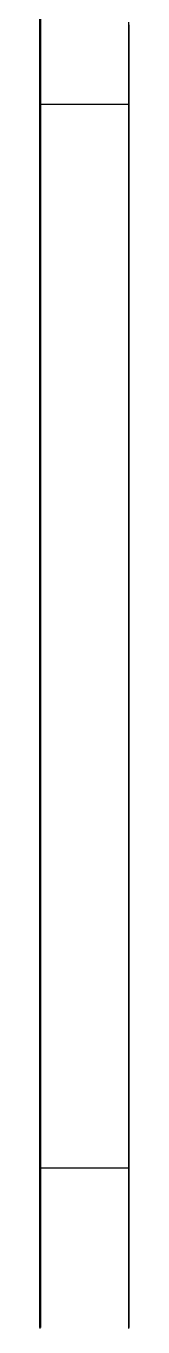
# Model space of a CAD drawing. Header units: millimetres. Extents: x 0 to 594, y 0 to 420.
# Drawn here: x 64 to 64.5, y 200.1 to 207.44 of the extents above; entities that cross this region are included whole.
import ezdxf

# ---------------------------------------------------------------- set-up
doc = ezdxf.new("R2010")
doc.units = ezdxf.units.MM
doc.linetypes.add('ISO02-TRAZOS', pattern=[3.75, 3, -0.75])
doc.layers.add('01-VISIBLE', color=7, linetype='CONTINUOUS', lineweight=50)
doc.layers.add('02-OCULTA', color=4, linetype='ISO02-TRAZOS', lineweight=25)

msp = doc.modelspace()

# ---------------------------------------------------------------- linework, layer by layer
at = {"layer": '01-VISIBLE'}
msp.add_lwpolyline([(64, 200.1), (64, 200.2), (64, 200.3), (64, 200.4), (64, 200.5), (64, 200.6), (64, 200.7), (64, 200.8), (64, 200.9), (64, 201), (64, 201.1), (64, 201.2), (64, 201.3), (64, 201.4), (64, 201.5), (64, 201.6), (64, 201.7), (64, 201.8), (64, 201.9), (64, 202), (64, 202.1), (64, 202.2), (64, 202.3), (64, 202.4), (64, 202.5), (64, 202.6), (64, 202.7), (64, 202.8), (64, 202.9), (64, 203), (64, 203.1), (64, 203.2), (64, 203.3), (64, 203.4), (64, 203.5), (64, 203.6), (64, 203.7), (64, 203.8), (64, 203.9), (64, 204), (64, 204.1), (64, 204.2), (64, 204.3), (64, 204.4), (64, 204.5), (64, 204.6), (64, 204.7), (64, 204.8), (64, 204.9), (64, 205), (64, 205.1), (64, 205.2), (64, 205.3), (64, 205.4), (64, 205.5), (64, 205.6), (64, 205.7), (64, 205.8), (64, 205.9), (64, 206), (64, 206.1), (64, 206.2), (64, 206.3), (64, 206.4), (64, 206.5), (64, 206.6), (64, 206.7), (64, 206.8), (64, 206.9), (64, 207), (64, 207.1), (64, 207.2), (64, 207.3), (64, 207.4), (64, 207.5)], dxfattribs=at)
at = {"layer": '02-OCULTA'}
for p, q in [((64.5, 207), (64, 207)), ((64.5, 201), (64, 201))]:
    msp.add_line(p, q, dxfattribs=at)
for points in [[(64, 200.095), (64, 200.15), (64, 200.205), (64, 200.26), (64, 200.315), (64, 200.37), (64, 200.425), (64, 200.48), (64, 200.535), (64, 200.59), (64, 200.645), (64, 200.7), (64, 200.755), (64, 200.81), (64, 200.865), (64, 200.92), (64, 200.975), (64, 201.03), (64, 201.085), (64, 201.14), (64, 201.195), (64, 201.25), (64, 201.305), (64, 201.36), (64, 201.415), (64, 201.47), (64, 201.525), (64, 201.58), (64, 201.635), (64, 201.69), (64, 201.745), (64, 201.8), (64, 201.855), (64, 201.91), (64, 201.965), (64, 202.02), (64, 202.075), (64, 202.13), (64, 202.185), (64, 202.24), (64, 202.295), (64, 202.35), (64, 202.405), (64, 202.46), (64, 202.515), (64, 202.57), (64, 202.625), (64, 202.68), (64, 202.735), (64, 202.79), (64, 202.845), (64, 202.9), (64, 202.955), (64, 203.01), (64, 203.065), (64, 203.12), (64, 203.175), (64, 203.23), (64, 203.285), (64, 203.34), (64, 203.395), (64, 203.45), (64, 203.505), (64, 203.56), (64, 203.615), (64, 203.67), (64, 203.725), (64, 203.78), (64, 203.835), (64, 203.89), (64, 203.945), (64, 204), (64, 204.055), (64, 204.11), (64, 204.165), (64, 204.22), (64, 204.275), (64, 204.33), (64, 204.385), (64, 204.44), (64, 204.495), (64, 204.55), (64, 204.605), (64, 204.66), (64, 204.715), (64, 204.77), (64, 204.825), (64, 204.88), (64, 204.935), (64, 204.99), (64, 205.045), (64, 205.1), (64, 205.155), (64, 205.21), (64, 205.265), (64, 205.32), (64, 205.375), (64, 205.43), (64, 205.485), (64, 205.54), (64, 205.595), (64, 205.65), (64, 205.705), (64, 205.76), (64, 205.815), (64, 205.87), (64, 205.925), (64, 205.98), (64, 206.035), (64, 206.09), (64, 206.145), (64, 206.2), (64, 206.255), (64, 206.31), (64, 206.365), (64, 206.42), (64, 206.475), (64, 206.53), (64, 206.585), (64, 206.64), (64, 206.695), (64, 206.75), (64, 206.805), (64, 206.86), (64, 206.915), (64, 206.97), (64, 207.025), (64, 207.08), (64, 207.135), (64, 207.19), (64, 207.245), (64, 207.3), (64, 207.355), (64, 207.41), (64, 207.465)], [(64, 207.4586), (64, 207.4085), (64, 207.3584), (64, 207.3083), (64, 207.2581), (64, 207.208), (64, 207.1579), (64, 207.1078), (64, 207.0576), (64, 207.0075), (64, 206.9574), (64, 206.9073), (64, 206.8571), (64, 206.807), (64, 206.7569), (64, 206.7068), (64, 206.6566), (64, 206.6065), (64, 206.5564), (64, 206.5063), (64, 206.4561), (64, 206.406), (64, 206.3559), (64, 206.3058), (64, 206.2556), (64, 206.2055), (64, 206.1554), (64, 206.1053), (64, 206.0551), (64, 206.005), (64, 205.9549), (64, 205.9048), (64, 205.8546), (64, 205.8045), (64, 205.7544), (64, 205.7043), (64, 205.6541), (64, 205.604), (64, 205.5539), (64, 205.5038), (64, 205.4536), (64, 205.4035), (64, 205.3534), (64, 205.3033), (64, 205.2531), (64, 205.203), (64, 205.1529), (64, 205.1028), (64, 205.0526), (64, 205.0025), (64, 204.9524), (64, 204.9023), (64, 204.8521), (64, 204.802), (64, 204.7519), (64, 204.7018), (64, 204.6516), (64, 204.6015), (64, 204.5514), (64, 204.5013), (64, 204.4511), (64, 204.401), (64, 204.3509), (64, 204.3007), (64, 204.2506), (64, 204.2005), (64, 204.1504), (64, 204.1002), (64, 204.0501), (64, 204)], [(64, 207.45), (64, 207.4), (64, 207.35), (64, 207.3), (64, 207.25), (64, 207.2), (64, 207.15), (64, 207.1), (64, 207.05), (64, 207), (64, 206.95), (64, 206.9), (64, 206.85), (64, 206.8), (64, 206.75), (64, 206.7), (64, 206.65), (64, 206.6), (64, 206.55), (64, 206.5), (64, 206.45), (64, 206.4), (64, 206.35), (64, 206.3), (64, 206.25), (64, 206.2), (64, 206.15), (64, 206.1), (64, 206.05), (64, 206), (64, 205.95), (64, 205.9), (64, 205.85), (64, 205.8), (64, 205.75), (64, 205.7), (64, 205.65), (64, 205.6), (64, 205.55), (64, 205.5), (64, 205.45), (64, 205.4), (64, 205.35), (64, 205.3), (64, 205.25), (64, 205.2), (64, 205.15), (64, 205.1), (64, 205.05), (64, 205), (64, 204.95), (64, 204.9), (64, 204.85), (64, 204.8), (64, 204.75), (64, 204.7), (64, 204.65), (64, 204.6), (64, 204.55), (64, 204.5), (64, 204.45), (64, 204.4), (64, 204.35), (64, 204.3), (64, 204.25), (64, 204.2), (64, 204.15), (64, 204.1), (64, 204.05), (64, 204)], [(64.5, 200.095), (64.5, 200.15), (64.5, 200.205), (64.5, 200.26), (64.5, 200.315), (64.5, 200.37), (64.5, 200.425), (64.5, 200.48), (64.5, 200.535), (64.5, 200.59), (64.5, 200.645), (64.5, 200.7), (64.5, 200.755), (64.5, 200.81), (64.5, 200.865), (64.5, 200.92), (64.5, 200.975), (64.5, 201.03), (64.5, 201.085), (64.5, 201.14), (64.5, 201.195), (64.5, 201.25), (64.5, 201.305), (64.5, 201.36), (64.5, 201.415), (64.5, 201.47), (64.5, 201.525), (64.5, 201.58), (64.5, 201.635), (64.5, 201.69), (64.5, 201.745), (64.5, 201.8), (64.5, 201.855), (64.5, 201.91), (64.5, 201.965), (64.5, 202.02), (64.5, 202.075), (64.5, 202.13), (64.5, 202.185), (64.5, 202.24), (64.5, 202.295), (64.5, 202.35), (64.5, 202.405), (64.5, 202.46), (64.5, 202.515), (64.5, 202.57), (64.5, 202.625), (64.5, 202.68), (64.5, 202.735), (64.5, 202.79), (64.5, 202.845), (64.5, 202.9), (64.5, 202.955), (64.5, 203.01), (64.5, 203.065), (64.5, 203.12), (64.5, 203.175), (64.5, 203.23), (64.5, 203.285), (64.5, 203.34), (64.5, 203.395), (64.5, 203.45), (64.5, 203.505), (64.5, 203.56), (64.5, 203.615), (64.5, 203.67), (64.5, 203.725), (64.5, 203.78), (64.5, 203.835), (64.5, 203.89), (64.5, 203.945), (64.5, 204), (64.5, 204.055), (64.5, 204.11), (64.5, 204.165), (64.5, 204.22), (64.5, 204.275), (64.5, 204.33), (64.5, 204.385), (64.5, 204.44), (64.5, 204.495), (64.5, 204.55), (64.5, 204.605), (64.5, 204.66), (64.5, 204.715), (64.5, 204.77), (64.5, 204.825), (64.5, 204.88), (64.5, 204.935), (64.5, 204.99), (64.5, 205.045), (64.5, 205.1), (64.5, 205.155), (64.5, 205.21), (64.5, 205.265), (64.5, 205.32), (64.5, 205.375), (64.5, 205.43), (64.5, 205.485), (64.5, 205.54), (64.5, 205.595), (64.5, 205.65), (64.5, 205.705), (64.5, 205.76), (64.5, 205.815), (64.5, 205.87), (64.5, 205.925), (64.5, 205.98), (64.5, 206.035), (64.5, 206.09), (64.5, 206.145), (64.5, 206.2), (64.5, 206.255), (64.5, 206.31), (64.5, 206.365), (64.5, 206.42), (64.5, 206.475), (64.5, 206.53), (64.5, 206.585), (64.5, 206.64), (64.5, 206.695), (64.5, 206.75), (64.5, 206.805), (64.5, 206.86), (64.5, 206.915), (64.5, 206.97), (64.5, 207.025), (64.5, 207.08), (64.5, 207.135), (64.5, 207.19), (64.5, 207.245), (64.5, 207.3), (64.5, 207.355), (64.5, 207.41), (64.5, 207.465)], [(64.5, 207.45), (64.5, 207.4), (64.5, 207.35), (64.5, 207.3), (64.5, 207.25), (64.5, 207.2), (64.5, 207.15), (64.5, 207.1), (64.5, 207.05), (64.5, 207), (64.5, 206.95), (64.5, 206.9), (64.5, 206.85), (64.5, 206.8), (64.5, 206.75), (64.5, 206.7), (64.5, 206.65), (64.5, 206.6), (64.5, 206.55), (64.5, 206.5), (64.5, 206.45), (64.5, 206.4), (64.5, 206.35), (64.5, 206.3), (64.5, 206.25), (64.5, 206.2), (64.5, 206.15), (64.5, 206.1), (64.5, 206.05), (64.5, 206), (64.5, 205.95), (64.5, 205.9), (64.5, 205.85), (64.5, 205.8), (64.5, 205.75), (64.5, 205.7), (64.5, 205.65), (64.5, 205.6), (64.5, 205.55), (64.5, 205.5), (64.5, 205.45), (64.5, 205.4), (64.5, 205.35), (64.5, 205.3), (64.5, 205.25), (64.5, 205.2), (64.5, 205.15), (64.5, 205.1), (64.5, 205.05), (64.5, 205), (64.5, 204.95), (64.5, 204.9), (64.5, 204.85), (64.5, 204.8), (64.5, 204.75), (64.5, 204.7), (64.5, 204.65), (64.5, 204.6), (64.5, 204.55), (64.5, 204.5), (64.5, 204.45), (64.5, 204.4), (64.5, 204.35), (64.5, 204.3), (64.5, 204.25), (64.5, 204.2), (64.5, 204.15), (64.5, 204.1), (64.5, 204.05), (64.5, 204)], [(64, 201), (64, 201.05), (64, 201.1), (64, 201.15), (64, 201.2), (64, 201.25), (64, 201.3), (64, 201.35), (64, 201.4), (64, 201.45), (64, 201.5), (64, 201.55), (64, 201.6), (64, 201.65), (64, 201.7), (64, 201.75), (64, 201.8), (64, 201.85), (64, 201.9), (64, 201.95), (64, 202), (64, 202.05), (64, 202.1), (64, 202.15), (64, 202.2), (64, 202.25), (64, 202.3), (64, 202.35), (64, 202.4), (64, 202.45), (64, 202.5), (64, 202.55), (64, 202.6), (64, 202.65), (64, 202.7), (64, 202.75), (64, 202.8), (64, 202.85), (64, 202.9), (64, 202.95), (64, 203), (64, 203.05), (64, 203.1), (64, 203.15), (64, 203.2), (64, 203.25), (64, 203.3), (64, 203.35), (64, 203.4), (64, 203.45), (64, 203.5), (64, 203.55), (64, 203.6), (64, 203.65), (64, 203.7), (64, 203.75), (64, 203.8), (64, 203.85), (64, 203.9), (64, 203.95), (64, 204), (64, 204.05), (64, 204.1), (64, 204.15), (64, 204.2), (64, 204.25), (64, 204.3), (64, 204.35), (64, 204.4), (64, 204.45), (64, 204.5), (64, 204.55), (64, 204.6), (64, 204.65), (64, 204.7), (64, 204.75), (64, 204.8), (64, 204.85), (64, 204.9), (64, 204.95), (64, 205), (64, 205.05), (64, 205.1), (64, 205.15), (64, 205.2), (64, 205.25), (64, 205.3), (64, 205.35), (64, 205.4), (64, 205.45), (64, 205.5), (64, 205.55), (64, 205.6), (64, 205.65), (64, 205.7), (64, 205.75), (64, 205.8), (64, 205.85), (64, 205.9), (64, 205.95), (64, 206), (64, 206.05), (64, 206.1), (64, 206.15), (64, 206.2), (64, 206.25), (64, 206.3), (64, 206.35), (64, 206.4), (64, 206.45), (64, 206.5), (64, 206.55), (64, 206.6), (64, 206.65), (64, 206.7), (64, 206.75), (64, 206.8), (64, 206.85), (64, 206.9), (64, 206.95), (64, 207)], [(64, 207), (64, 206.95), (64, 206.9), (64, 206.85), (64, 206.8), (64, 206.75), (64, 206.7), (64, 206.65), (64, 206.6), (64, 206.55), (64, 206.5), (64, 206.45), (64, 206.4), (64, 206.35), (64, 206.3), (64, 206.25), (64, 206.2), (64, 206.15), (64, 206.1), (64, 206.05), (64, 206), (64, 205.95), (64, 205.9), (64, 205.85), (64, 205.8), (64, 205.75), (64, 205.7), (64, 205.65), (64, 205.6), (64, 205.55), (64, 205.5), (64, 205.45), (64, 205.4), (64, 205.35), (64, 205.3), (64, 205.25), (64, 205.2), (64, 205.15), (64, 205.1), (64, 205.05), (64, 205), (64, 204.95), (64, 204.9), (64, 204.85), (64, 204.8), (64, 204.75), (64, 204.7), (64, 204.65), (64, 204.6), (64, 204.55), (64, 204.5), (64, 204.45), (64, 204.4), (64, 204.35), (64, 204.3), (64, 204.25), (64, 204.2), (64, 204.15), (64, 204.1), (64, 204.05), (64, 204)], [(64.5, 201), (64.5, 201.05), (64.5, 201.1), (64.5, 201.15), (64.5, 201.2), (64.5, 201.25), (64.5, 201.3), (64.5, 201.35), (64.5, 201.4), (64.5, 201.45), (64.5, 201.5), (64.5, 201.55), (64.5, 201.6), (64.5, 201.65), (64.5, 201.7), (64.5, 201.75), (64.5, 201.8), (64.5, 201.85), (64.5, 201.9), (64.5, 201.95), (64.5, 202), (64.5, 202.05), (64.5, 202.1), (64.5, 202.15), (64.5, 202.2), (64.5, 202.25), (64.5, 202.3), (64.5, 202.35), (64.5, 202.4), (64.5, 202.45), (64.5, 202.5), (64.5, 202.55), (64.5, 202.6), (64.5, 202.65), (64.5, 202.7), (64.5, 202.75), (64.5, 202.8), (64.5, 202.85), (64.5, 202.9), (64.5, 202.95), (64.5, 203), (64.5, 203.05), (64.5, 203.1), (64.5, 203.15), (64.5, 203.2), (64.5, 203.25), (64.5, 203.3), (64.5, 203.35), (64.5, 203.4), (64.5, 203.45), (64.5, 203.5), (64.5, 203.55), (64.5, 203.6), (64.5, 203.65), (64.5, 203.7), (64.5, 203.75), (64.5, 203.8), (64.5, 203.85), (64.5, 203.9), (64.5, 203.95), (64.5, 204), (64.5, 204.05), (64.5, 204.1), (64.5, 204.15), (64.5, 204.2), (64.5, 204.25), (64.5, 204.3), (64.5, 204.35), (64.5, 204.4), (64.5, 204.45), (64.5, 204.5), (64.5, 204.55), (64.5, 204.6), (64.5, 204.65), (64.5, 204.7), (64.5, 204.75), (64.5, 204.8), (64.5, 204.85), (64.5, 204.9), (64.5, 204.95), (64.5, 205), (64.5, 205.05), (64.5, 205.1), (64.5, 205.15), (64.5, 205.2), (64.5, 205.25), (64.5, 205.3), (64.5, 205.35), (64.5, 205.4), (64.5, 205.45), (64.5, 205.5), (64.5, 205.55), (64.5, 205.6), (64.5, 205.65), (64.5, 205.7), (64.5, 205.75), (64.5, 205.8), (64.5, 205.85), (64.5, 205.9), (64.5, 205.95), (64.5, 206), (64.5, 206.05), (64.5, 206.1), (64.5, 206.15), (64.5, 206.2), (64.5, 206.25), (64.5, 206.3), (64.5, 206.35), (64.5, 206.4), (64.5, 206.45), (64.5, 206.5), (64.5, 206.55), (64.5, 206.6), (64.5, 206.65), (64.5, 206.7), (64.5, 206.75), (64.5, 206.8), (64.5, 206.85), (64.5, 206.9), (64.5, 206.95), (64.5, 207)], [(64.5, 207), (64.5, 206.95), (64.5, 206.9), (64.5, 206.85), (64.5, 206.8), (64.5, 206.75), (64.5, 206.7), (64.5, 206.65), (64.5, 206.6), (64.5, 206.55), (64.5, 206.5), (64.5, 206.45), (64.5, 206.4), (64.5, 206.35), (64.5, 206.3), (64.5, 206.25), (64.5, 206.2), (64.5, 206.15), (64.5, 206.1), (64.5, 206.05), (64.5, 206), (64.5, 205.95), (64.5, 205.9), (64.5, 205.85), (64.5, 205.8), (64.5, 205.75), (64.5, 205.7), (64.5, 205.65), (64.5, 205.6), (64.5, 205.55), (64.5, 205.5), (64.5, 205.45), (64.5, 205.4), (64.5, 205.35), (64.5, 205.3), (64.5, 205.25), (64.5, 205.2), (64.5, 205.15), (64.5, 205.1), (64.5, 205.05), (64.5, 205), (64.5, 204.95), (64.5, 204.9), (64.5, 204.85), (64.5, 204.8), (64.5, 204.75), (64.5, 204.7), (64.5, 204.65), (64.5, 204.6), (64.5, 204.55), (64.5, 204.5), (64.5, 204.45), (64.5, 204.4), (64.5, 204.35), (64.5, 204.3), (64.5, 204.25), (64.5, 204.2), (64.5, 204.15), (64.5, 204.1), (64.5, 204.05), (64.5, 204)], [(64, 204), (64, 203.95), (64, 203.9), (64, 203.85), (64, 203.8), (64, 203.75), (64, 203.7), (64, 203.65), (64, 203.6), (64, 203.55), (64, 203.5), (64, 203.45), (64, 203.4), (64, 203.35), (64, 203.3), (64, 203.25), (64, 203.2), (64, 203.15), (64, 203.1), (64, 203.05), (64, 203), (64, 202.95), (64, 202.9), (64, 202.85), (64, 202.8), (64, 202.75), (64, 202.7), (64, 202.65), (64, 202.6), (64, 202.55), (64, 202.5), (64, 202.45), (64, 202.4), (64, 202.35), (64, 202.3), (64, 202.25), (64, 202.2), (64, 202.15), (64, 202.1), (64, 202.05), (64, 202), (64, 201.95), (64, 201.9), (64, 201.85), (64, 201.8), (64, 201.75), (64, 201.7), (64, 201.65), (64, 201.6), (64, 201.55), (64, 201.5), (64, 201.45), (64, 201.4), (64, 201.35), (64, 201.3), (64, 201.25), (64, 201.2), (64, 201.15), (64, 201.1), (64, 201.05), (64, 201), (64, 200.95), (64, 200.9), (64, 200.85), (64, 200.8), (64, 200.75), (64, 200.7), (64, 200.65), (64, 200.6), (64, 200.55), (64, 200.5), (64, 200.45), (64, 200.4), (64, 200.35), (64, 200.3), (64, 200.25), (64, 200.2), (64, 200.15), (64, 200.1)], [(64, 204), (64, 203.95), (64, 203.9), (64, 203.85), (64, 203.8), (64, 203.75), (64, 203.7), (64, 203.65), (64, 203.6), (64, 203.55), (64, 203.5), (64, 203.45), (64, 203.4), (64, 203.35), (64, 203.3), (64, 203.25), (64, 203.2), (64, 203.15), (64, 203.1), (64, 203.05), (64, 203), (64, 202.95), (64, 202.9), (64, 202.85), (64, 202.8), (64, 202.75), (64, 202.7), (64, 202.65), (64, 202.6), (64, 202.55), (64, 202.5), (64, 202.45), (64, 202.4), (64, 202.35), (64, 202.3), (64, 202.25), (64, 202.2), (64, 202.15), (64, 202.1), (64, 202.05), (64, 202), (64, 201.95), (64, 201.9), (64, 201.85), (64, 201.8), (64, 201.75), (64, 201.7), (64, 201.65), (64, 201.6), (64, 201.55), (64, 201.5), (64, 201.45), (64, 201.4), (64, 201.35), (64, 201.3), (64, 201.25), (64, 201.2), (64, 201.15), (64, 201.1), (64, 201.05), (64, 201), (64, 200.95), (64, 200.9), (64, 200.85), (64, 200.8), (64, 200.75), (64, 200.7), (64, 200.65), (64, 200.6), (64, 200.55), (64, 200.5), (64, 200.45), (64, 200.4), (64, 200.35), (64, 200.3), (64, 200.25), (64, 200.2), (64, 200.15), (64, 200.1)], [(64, 204), (64, 203.95), (64, 203.9), (64, 203.85), (64, 203.8), (64, 203.75), (64, 203.7), (64, 203.65), (64, 203.6), (64, 203.55), (64, 203.5), (64, 203.45), (64, 203.4), (64, 203.35), (64, 203.3), (64, 203.25), (64, 203.2), (64, 203.15), (64, 203.1), (64, 203.05), (64, 203), (64, 202.95), (64, 202.9), (64, 202.85), (64, 202.8), (64, 202.75), (64, 202.7), (64, 202.65), (64, 202.6), (64, 202.55), (64, 202.5), (64, 202.45), (64, 202.4), (64, 202.35), (64, 202.3), (64, 202.25), (64, 202.2), (64, 202.15), (64, 202.1), (64, 202.05), (64, 202), (64, 201.95), (64, 201.9), (64, 201.85), (64, 201.8), (64, 201.75), (64, 201.7), (64, 201.65), (64, 201.6), (64, 201.55), (64, 201.5), (64, 201.45), (64, 201.4), (64, 201.35), (64, 201.3), (64, 201.25), (64, 201.2), (64, 201.15), (64, 201.1), (64, 201.05), (64, 201)], [(64.5, 204), (64.5, 203.95), (64.5, 203.9), (64.5, 203.85), (64.5, 203.8), (64.5, 203.75), (64.5, 203.7), (64.5, 203.65), (64.5, 203.6), (64.5, 203.55), (64.5, 203.5), (64.5, 203.45), (64.5, 203.4), (64.5, 203.35), (64.5, 203.3), (64.5, 203.25), (64.5, 203.2), (64.5, 203.15), (64.5, 203.1), (64.5, 203.05), (64.5, 203), (64.5, 202.95), (64.5, 202.9), (64.5, 202.85), (64.5, 202.8), (64.5, 202.75), (64.5, 202.7), (64.5, 202.65), (64.5, 202.6), (64.5, 202.55), (64.5, 202.5), (64.5, 202.45), (64.5, 202.4), (64.5, 202.35), (64.5, 202.3), (64.5, 202.25), (64.5, 202.2), (64.5, 202.15), (64.5, 202.1), (64.5, 202.05), (64.5, 202), (64.5, 201.95), (64.5, 201.9), (64.5, 201.85), (64.5, 201.8), (64.5, 201.75), (64.5, 201.7), (64.5, 201.65), (64.5, 201.6), (64.5, 201.55), (64.5, 201.5), (64.5, 201.45), (64.5, 201.4), (64.5, 201.35), (64.5, 201.3), (64.5, 201.25), (64.5, 201.2), (64.5, 201.15), (64.5, 201.1), (64.5, 201.05), (64.5, 201), (64.5, 200.95), (64.5, 200.9), (64.5, 200.85), (64.5, 200.8), (64.5, 200.75), (64.5, 200.7), (64.5, 200.65), (64.5, 200.6), (64.5, 200.55), (64.5, 200.5), (64.5, 200.45), (64.5, 200.4), (64.5, 200.35), (64.5, 200.3), (64.5, 200.25), (64.5, 200.2), (64.5, 200.15), (64.5, 200.1)], [(64.5, 204), (64.5, 203.95), (64.5, 203.9), (64.5, 203.85), (64.5, 203.8), (64.5, 203.75), (64.5, 203.7), (64.5, 203.65), (64.5, 203.6), (64.5, 203.55), (64.5, 203.5), (64.5, 203.45), (64.5, 203.4), (64.5, 203.35), (64.5, 203.3), (64.5, 203.25), (64.5, 203.2), (64.5, 203.15), (64.5, 203.1), (64.5, 203.05), (64.5, 203), (64.5, 202.95), (64.5, 202.9), (64.5, 202.85), (64.5, 202.8), (64.5, 202.75), (64.5, 202.7), (64.5, 202.65), (64.5, 202.6), (64.5, 202.55), (64.5, 202.5), (64.5, 202.45), (64.5, 202.4), (64.5, 202.35), (64.5, 202.3), (64.5, 202.25), (64.5, 202.2), (64.5, 202.15), (64.5, 202.1), (64.5, 202.05), (64.5, 202), (64.5, 201.95), (64.5, 201.9), (64.5, 201.85), (64.5, 201.8), (64.5, 201.75), (64.5, 201.7), (64.5, 201.65), (64.5, 201.6), (64.5, 201.55), (64.5, 201.5), (64.5, 201.45), (64.5, 201.4), (64.5, 201.35), (64.5, 201.3), (64.5, 201.25), (64.5, 201.2), (64.5, 201.15), (64.5, 201.1), (64.5, 201.05), (64.5, 201)]]:
    msp.add_lwpolyline(points, dxfattribs=at)

doc.saveas('drawing.dxf')
